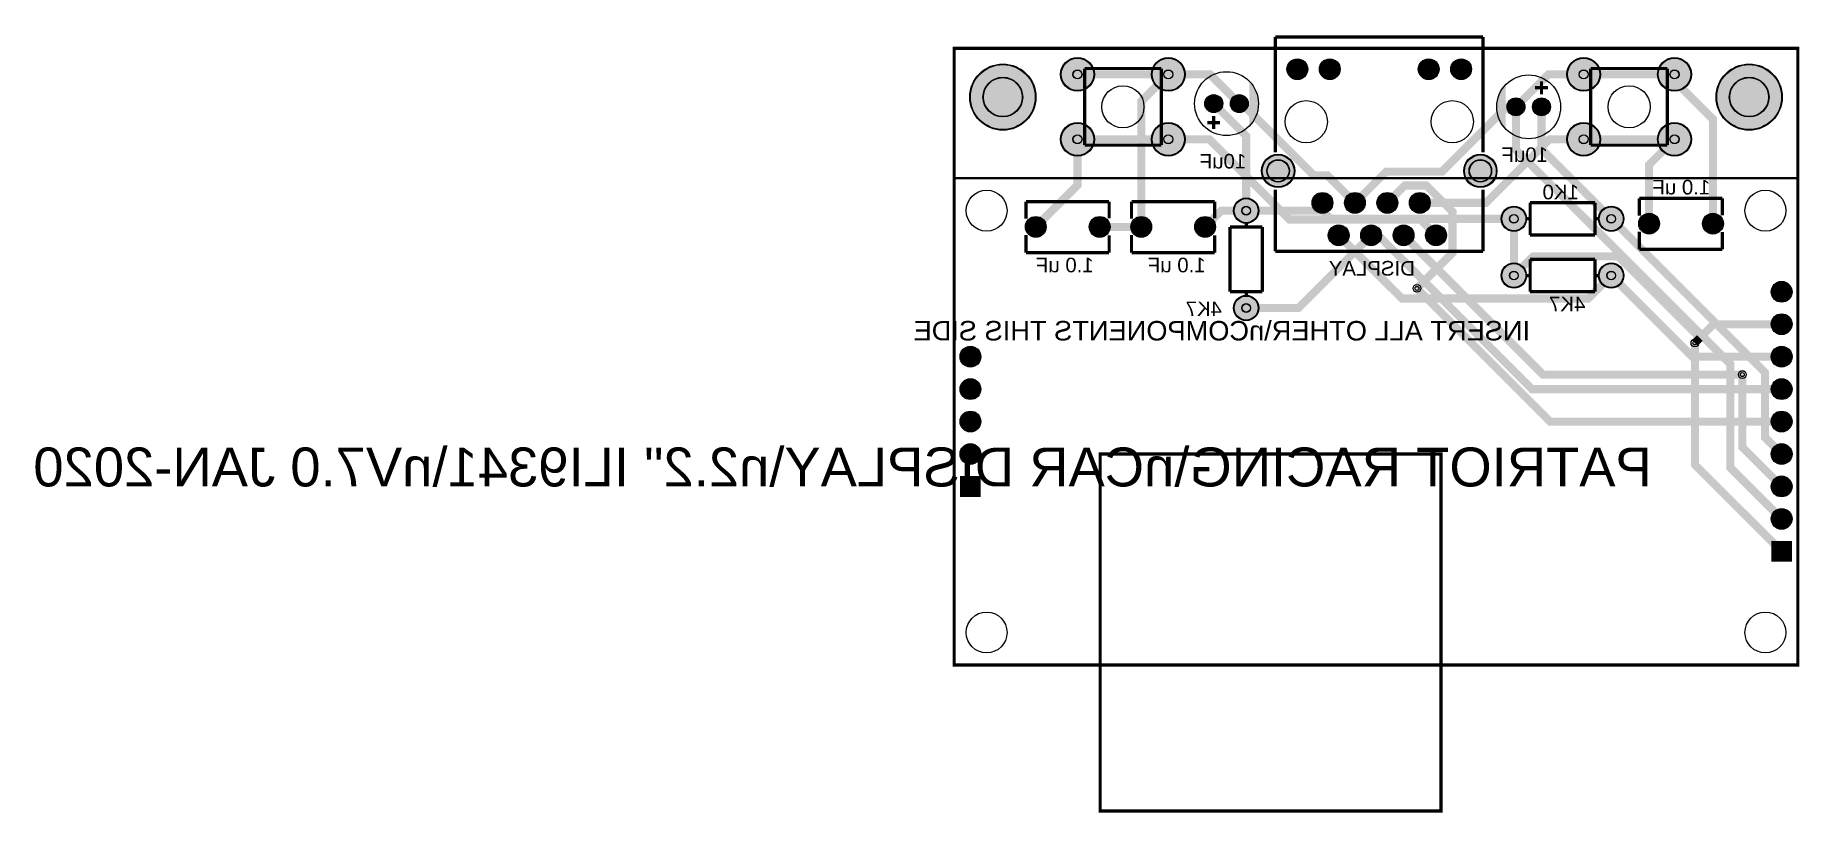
# Model space of a CAD drawing. Header units: inches. Extents: x -1.13 to 4.33, y 1.75 to 4.14.
import ezdxf

# ---------------------------------------------------------------- set-up
doc = ezdxf.new("R2010")
doc.units = ezdxf.units.IN
for name, color, linetype, true_color in [('BoardOutLine', 7, 'Continuous', 0xff00ff), ('BottomLayer', 7, 'Continuous', 0x0000ff), ('BottomSilkLayer', 7, 'Continuous', 0x66cc33), ('BottomSolderMaskLayer', 7, 'Continuous', 0xaa00ff), ('Document', 7, 'Continuous', 0xffffff), ('Hole', 7, 'Continuous', 0x222222), ('Multi-Layer', 7, 'Continuous', 0xc0c0c0), ('TopLayer', 7, 'Continuous', 0xff0000), ('TopSilkLayer', 7, 'Continuous', 0xffcc00), ('TopSolderMaskLayer', 7, 'Continuous', 0x800080)]:
    doc.layers.add(name, color=color, linetype=linetype, true_color=true_color)
doc.styles.get("Standard").update_dxf_attribs({"font": 'arial.ttf'})

msp = doc.modelspace()

# ---------------------------------------------------------------- hatches: boundary and pattern name
at = {"layer": 'BottomSilkLayer'}
for points in [[(2.61, 3.865), (2.6119, 3.8669), (2.6138, 3.8688), (2.6156, 3.8708), (2.6173, 3.8729), (2.619, 3.875), (2.6206, 3.8771), (2.6222, 3.8793), (2.6236, 3.8816), (2.6251, 3.8839), (2.6264, 3.8862), (2.6277, 3.8886), (2.6289, 3.891), (2.63, 3.8934), (2.6311, 3.8959), (2.6321, 3.8984), (2.633, 3.9009), (2.6338, 3.9035), (2.6346, 3.9061), (2.6352, 3.9087), (2.6358, 3.9113), (2.6363, 3.9139), (2.6368, 3.9166), (2.6372, 3.9193), (2.6374, 3.9219), (2.6376, 3.9246), (2.6378, 3.9273), (2.6378, 3.93), (2.6378, 3.9327), (2.6376, 3.9354), (2.6374, 3.9381), (2.6372, 3.9407), (2.6368, 3.9434), (2.6363, 3.9461), (2.6358, 3.9487), (2.6352, 3.9513), (2.6346, 3.9539), (2.6338, 3.9565), (2.633, 3.9591), (2.6321, 3.9616), (2.6311, 3.9641), (2.63, 3.9666), (2.6289, 3.969), (2.6277, 3.9714), (2.6264, 3.9738), (2.6251, 3.9761), (2.6236, 3.9784), (2.6222, 3.9807), (2.6206, 3.9829), (2.619, 3.985), (2.6173, 3.9871), (2.6156, 3.9892), (2.6138, 3.9912), (2.6119, 3.9931), (2.61, 3.995)], [(3.4, 3.985), (3.3981, 3.9831), (3.3962, 3.9812), (3.3944, 3.9792), (3.3927, 3.9771), (3.391, 3.975), (3.3894, 3.9729), (3.3878, 3.9707), (3.3864, 3.9684), (3.3849, 3.9661), (3.3836, 3.9638), (3.3823, 3.9614), (3.3811, 3.959), (3.38, 3.9566), (3.3789, 3.9541), (3.3779, 3.9516), (3.377, 3.9491), (3.3762, 3.9465), (3.3754, 3.9439), (3.3748, 3.9413), (3.3742, 3.9387), (3.3737, 3.9361), (3.3732, 3.9334), (3.3728, 3.9307), (3.3726, 3.9281), (3.3724, 3.9254), (3.3722, 3.9227), (3.3722, 3.92), (3.3722, 3.9173), (3.3724, 3.9146), (3.3726, 3.9119), (3.3728, 3.9093), (3.3732, 3.9066), (3.3737, 3.9039), (3.3742, 3.9013), (3.3748, 3.8987), (3.3754, 3.8961), (3.3762, 3.8935), (3.377, 3.8909), (3.3779, 3.8884), (3.3789, 3.8859), (3.38, 3.8834), (3.3811, 3.881), (3.3823, 3.8786), (3.3836, 3.8762), (3.3849, 3.8739), (3.3864, 3.8716), (3.3878, 3.8693), (3.3894, 3.8671), (3.391, 3.865), (3.3927, 3.8629), (3.3944, 3.8608), (3.3962, 3.8588), (3.3981, 3.8569), (3.4, 3.855)]]:
    msp.add_hatch(color=256, dxfattribs=at).paths.add_polyline_path(points)
at = {"layer": 'BottomSolderMaskLayer'}
for points in [[(1.748, 3.95, 1), (1.952, 3.95, 1)], [(2.028, 4.02, 1), (2.132, 4.02, 1)], [(2.308, 4.02, 1), (2.412, 4.02, 1)], [(2.7256, 4.0359, 1), (2.7896, 4.0359, 1)], [(2.8256, 4.0359, 1), (2.8896, 4.0359, 1)], [(3.1304, 4.0359, 1), (3.1944, 4.0359, 1)], [(3.2304, 4.0359, 1), (3.2944, 4.0359, 1)], [(3.588, 4.02, 1), (3.692, 4.02, 1)], [(3.868, 4.02, 1), (3.972, 4.02, 1)], [(4.048, 3.95, 1), (4.252, 3.95, 1)], [(2.4724, 3.93, 1), (2.5276, 3.93, 1)], [(2.5511, 3.93, 1), (2.6063, 3.93, 1)], [(3.4037, 3.92, 1), (3.4589, 3.92, 1)], [(3.4824, 3.92, 1), (3.5376, 3.92, 1)], [(2.028, 3.82, 1), (2.132, 3.82, 1)], [(2.308, 3.82, 1), (2.412, 3.82, 1)], [(3.588, 3.82, 1), (3.692, 3.82, 1)], [(3.868, 3.82, 1), (3.972, 3.82, 1)], [(2.6472, 3.7225, 1), (2.7496, 3.7225, 1)], [(3.2704, 3.7225, 1), (3.3728, 3.7225, 1)], [(2.561, 3.6, 1), (2.639, 3.6, 1)], [(2.803, 3.6241, 1), (2.867, 3.6241, 1)], [(2.903, 3.6241, 1), (2.967, 3.6241, 1)], [(3.003, 3.6241, 1), (3.067, 3.6241, 1)], [(3.103, 3.6241, 1), (3.167, 3.6241, 1)], [(3.386, 3.575, 1), (3.464, 3.575, 1)], [(3.686, 3.575, 1), (3.764, 3.575, 1)], [(1.9196, 3.55, 1), (1.9836, 3.55, 1)], [(2.1164, 3.55, 1), (2.1804, 3.55, 1)], [(2.2446, 3.55, 1), (2.3086, 3.55, 1)], [(2.4414, 3.55, 1), (2.5054, 3.55, 1)], [(2.853, 3.5241, 1), (2.917, 3.5241, 1)], [(2.953, 3.5241, 1), (3.017, 3.5241, 1)], [(3.053, 3.5241, 1), (3.117, 3.5241, 1)], [(3.153, 3.5241, 1), (3.217, 3.5241, 1)], [(3.8096, 3.56, 1), (3.8736, 3.56, 1)], [(4.0064, 3.56, 1), (4.0704, 3.56, 1)], [(3.386, 3.4, 1), (3.464, 3.4, 1)], [(3.686, 3.4, 1), (3.764, 3.4, 1)], [(2.561, 3.3, 1), (2.639, 3.3, 1)], [(4.218, 3.35, 1), (4.282, 3.35, 1)], [(4.218, 3.25, 1), (4.282, 3.25, 1)], [(1.718, 3.15, 1), (1.782, 3.15, 1)], [(4.218, 3.15, 1), (4.282, 3.15, 1)], [(1.718, 3.05, 1), (1.782, 3.05, 1)], [(4.218, 3.05, 1), (4.282, 3.05, 1)], [(1.718, 2.95, 1), (1.782, 2.95, 1)], [(4.218, 2.95, 1), (4.282, 2.95, 1)], [(1.718, 2.85, 1), (1.782, 2.85, 1)], [(4.218, 2.85, 1), (4.282, 2.85, 1)], [(1.782, 2.718), (1.718, 2.718), (1.718, 2.782), (1.782, 2.782)], [(4.218, 2.75, 1), (4.282, 2.75, 1)], [(4.218, 2.65, 1), (4.282, 2.65, 1)], [(4.282, 2.518), (4.218, 2.518), (4.218, 2.582), (4.282, 2.582)]]:
    msp.add_hatch(color=256, dxfattribs=at).paths.add_polyline_path(points)
at = {"layer": 'Multi-Layer'}
for points in [[(2.03, 4.02, 1), (2.13, 4.02, 1)], [(2.31, 4.02, 1), (2.41, 4.02, 1)], [(2.7276, 4.0359, 1), (2.7876, 4.0359, 1)], [(2.8276, 4.0359, 1), (2.8876, 4.0359, 1)], [(3.1324, 4.0359, 1), (3.1924, 4.0359, 1)], [(3.2324, 4.0359, 1), (3.2924, 4.0359, 1)], [(3.59, 4.02, 1), (3.69, 4.02, 1)], [(3.87, 4.02, 1), (3.97, 4.02, 1)], [(2.4744, 3.93, 1), (2.5256, 3.93, 1)], [(2.5531, 3.93, 1), (2.6043, 3.93, 1)], [(3.4057, 3.92, 1), (3.4569, 3.92, 1)], [(3.4844, 3.92, 1), (3.5356, 3.92, 1)], [(2.03, 3.82, 1), (2.13, 3.82, 1)], [(2.31, 3.82, 1), (2.41, 3.82, 1)], [(3.59, 3.82, 1), (3.69, 3.82, 1)], [(3.87, 3.82, 1), (3.97, 3.82, 1)], [(2.6492, 3.7225, 1), (2.7476, 3.7225, 1)], [(3.2724, 3.7225, 1), (3.3708, 3.7225, 1)], [(2.563, 3.6, 1), (2.637, 3.6, 1)], [(2.805, 3.6241, 1), (2.865, 3.6241, 1)], [(2.905, 3.6241, 1), (2.965, 3.6241, 1)], [(3.005, 3.6241, 1), (3.065, 3.6241, 1)], [(3.105, 3.6241, 1), (3.165, 3.6241, 1)], [(3.388, 3.575, 1), (3.462, 3.575, 1)], [(3.688, 3.575, 1), (3.762, 3.575, 1)], [(1.9216, 3.55, 1), (1.9816, 3.55, 1)], [(2.1184, 3.55, 1), (2.1784, 3.55, 1)], [(2.2466, 3.55, 1), (2.3066, 3.55, 1)], [(2.4434, 3.55, 1), (2.5034, 3.55, 1)], [(2.855, 3.5241, 1), (2.915, 3.5241, 1)], [(2.955, 3.5241, 1), (3.015, 3.5241, 1)], [(3.055, 3.5241, 1), (3.115, 3.5241, 1)], [(3.155, 3.5241, 1), (3.215, 3.5241, 1)], [(3.8116, 3.56, 1), (3.8716, 3.56, 1)], [(4.0084, 3.56, 1), (4.0684, 3.56, 1)], [(3.388, 3.4, 1), (3.462, 3.4, 1)], [(3.688, 3.4, 1), (3.762, 3.4, 1)], [(2.563, 3.3, 1), (2.637, 3.3, 1)], [(4.22, 3.35, 1), (4.28, 3.35, 1)], [(4.22, 3.25, 1), (4.28, 3.25, 1)], [(1.72, 3.15, 1), (1.78, 3.15, 1)], [(4.22, 3.15, 1), (4.28, 3.15, 1)], [(1.72, 3.05, 1), (1.78, 3.05, 1)], [(4.22, 3.05, 1), (4.28, 3.05, 1)], [(1.72, 2.95, 1), (1.78, 2.95, 1)], [(4.22, 2.95, 1), (4.28, 2.95, 1)], [(1.72, 2.85, 1), (1.78, 2.85, 1)], [(4.22, 2.85, 1), (4.28, 2.85, 1)], [(1.78, 2.72), (1.72, 2.72), (1.72, 2.78), (1.78, 2.78)], [(4.22, 2.75, 1), (4.28, 2.75, 1)], [(4.22, 2.65, 1), (4.28, 2.65, 1)], [(4.28, 2.52), (4.22, 2.52), (4.22, 2.58), (4.28, 2.58)]]:
    msp.add_hatch(color=256, dxfattribs=at).paths.add_polyline_path(points)
at = {"layer": 'TopSolderMaskLayer'}
for points in [[(1.748, 3.95, 1), (1.952, 3.95, 1)], [(2.028, 4.02, 1), (2.132, 4.02, 1)], [(2.308, 4.02, 1), (2.412, 4.02, 1)], [(2.7256, 4.0359, 1), (2.7896, 4.0359, 1)], [(2.8256, 4.0359, 1), (2.8896, 4.0359, 1)], [(3.1304, 4.0359, 1), (3.1944, 4.0359, 1)], [(3.2304, 4.0359, 1), (3.2944, 4.0359, 1)], [(3.588, 4.02, 1), (3.692, 4.02, 1)], [(3.868, 4.02, 1), (3.972, 4.02, 1)], [(4.048, 3.95, 1), (4.252, 3.95, 1)], [(2.4724, 3.93, 1), (2.5276, 3.93, 1)], [(2.5511, 3.93, 1), (2.6063, 3.93, 1)], [(3.4037, 3.92, 1), (3.4589, 3.92, 1)], [(3.4824, 3.92, 1), (3.5376, 3.92, 1)], [(2.028, 3.82, 1), (2.132, 3.82, 1)], [(2.308, 3.82, 1), (2.412, 3.82, 1)], [(3.588, 3.82, 1), (3.692, 3.82, 1)], [(3.868, 3.82, 1), (3.972, 3.82, 1)], [(2.6472, 3.7225, 1), (2.7496, 3.7225, 1)], [(3.2704, 3.7225, 1), (3.3728, 3.7225, 1)], [(2.561, 3.6, 1), (2.639, 3.6, 1)], [(2.803, 3.6241, 1), (2.867, 3.6241, 1)], [(2.903, 3.6241, 1), (2.967, 3.6241, 1)], [(3.003, 3.6241, 1), (3.067, 3.6241, 1)], [(3.103, 3.6241, 1), (3.167, 3.6241, 1)], [(3.386, 3.575, 1), (3.464, 3.575, 1)], [(3.686, 3.575, 1), (3.764, 3.575, 1)], [(1.9196, 3.55, 1), (1.9836, 3.55, 1)], [(2.1164, 3.55, 1), (2.1804, 3.55, 1)], [(2.2446, 3.55, 1), (2.3086, 3.55, 1)], [(2.4414, 3.55, 1), (2.5054, 3.55, 1)], [(2.853, 3.5241, 1), (2.917, 3.5241, 1)], [(2.953, 3.5241, 1), (3.017, 3.5241, 1)], [(3.053, 3.5241, 1), (3.117, 3.5241, 1)], [(3.153, 3.5241, 1), (3.217, 3.5241, 1)], [(3.8096, 3.56, 1), (3.8736, 3.56, 1)], [(4.0064, 3.56, 1), (4.0704, 3.56, 1)], [(3.386, 3.4, 1), (3.464, 3.4, 1)], [(3.686, 3.4, 1), (3.764, 3.4, 1)], [(2.561, 3.3, 1), (2.639, 3.3, 1)], [(4.218, 3.35, 1), (4.282, 3.35, 1)], [(4.218, 3.25, 1), (4.282, 3.25, 1)], [(1.718, 3.15, 1), (1.782, 3.15, 1)], [(4.218, 3.15, 1), (4.282, 3.15, 1)], [(1.718, 3.05, 1), (1.782, 3.05, 1)], [(4.218, 3.05, 1), (4.282, 3.05, 1)], [(1.718, 2.95, 1), (1.782, 2.95, 1)], [(4.218, 2.95, 1), (4.282, 2.95, 1)], [(1.718, 2.85, 1), (1.782, 2.85, 1)], [(4.218, 2.85, 1), (4.282, 2.85, 1)], [(1.782, 2.718), (1.718, 2.718), (1.718, 2.782), (1.782, 2.782)], [(4.218, 2.75, 1), (4.282, 2.75, 1)], [(4.218, 2.65, 1), (4.282, 2.65, 1)], [(4.282, 2.518), (4.218, 2.518), (4.218, 2.582), (4.282, 2.582)]]:
    msp.add_hatch(color=256, dxfattribs=at).paths.add_polyline_path(points)

# ---------------------------------------------------------------- linework, layer by layer
at = {"layer": 'BoardOutLine', "const_width": 0.01}
msp.add_lwpolyline([(1.7, 4.1), (4.3, 4.1), (4.3, 2.2), (3.01, 2.2), (1.7, 2.2), (1.7, 4.1), (1.7, 4.1)], close=True, dxfattribs=at)
at = {"layer": 'BottomLayer', "const_width": 0.025}
for points in [[(2.2766, 3.55), (2.2766, 3.9366), (2.36, 4.02)], [(2.36, 4.02), (2.4887, 4.02), (2.5787, 3.93)], [(4.0384, 3.56), (4.0384, 3.8816), (3.92, 4), (3.92, 4.02)], [(2.5787, 3.93), (2.5868, 3.93), (2.808, 3.7089), (2.8502, 3.7089), (2.935, 3.6241)], [(3.4313, 3.92), (3.4032, 3.92), (3.2033, 3.7202), (3.0311, 3.7202), (2.935, 3.6241)], [(3.4313, 3.92), (3.4313, 3.7879), (4.0922, 3.127), (4.0922, 2.8078), (4.25, 2.65)], [(3.51, 3.92), (3.51, 3.79), (3.725, 3.575)], [(2.36, 3.82), (2.4862, 3.82), (2.7335, 3.5727), (3.1364, 3.5727), (3.185, 3.5241)], [(3.92, 3.82), (3.8416, 3.7416), (3.8416, 3.56)], [(3.035, 3.6241), (3.0884, 3.6775), (3.1551, 3.6775), (3.2359, 3.5967), (3.2359, 3.4701), (3.1263, 3.3604)], [(3.425, 3.575), (3.425, 3.4)], [(3.725, 3.575), (4.1986, 3.1014), (4.1986, 2.9014), (4.25, 2.85)], [(3.725, 3.4), (3.6543, 3.3293), (3.0798, 3.3293), (2.885, 3.5241)], [(3.9828, 3.1924), (3.9828, 2.8172), (4.25, 2.55)], [(4.1288, 3.0948), (4.1288, 2.8712), (4.25, 2.75)]]:
    msp.add_lwpolyline(points, dxfattribs=at)
at = {"layer": 'BottomSilkLayer', "const_width": 0.01}
for points in [[(2.69, 4.135), (3.33, 4.135)], [(2.69, 3.78), (2.69, 4.135)], [(3.33, 4.135), (3.33, 3.78)], [(3.51, 3.9987), (3.51, 3.9587)], [(3.5303, 3.9791), (3.4903, 3.9791)], [(2.5, 3.8513), (2.5, 3.8913)], [(2.4797, 3.8709), (2.5197, 3.8709)], [(2.69, 3.475), (2.69, 3.665)], [(3.33, 3.665), (3.33, 3.475)], [(2.1776, 3.6279), (1.9216, 3.6279)], [(1.9216, 3.6279), (1.9216, 3.5751)], [(2.1776, 3.6279), (2.1776, 3.576)], [(2.5026, 3.6279), (2.2466, 3.6279)], [(2.2466, 3.6279), (2.2466, 3.5751)], [(2.5026, 3.6279), (2.5026, 3.576)], [(3.675, 3.625), (3.475, 3.625)], [(3.475, 3.625), (3.475, 3.575)], [(3.675, 3.575), (3.675, 3.625)], [(4.0676, 3.6379), (3.8117, 3.6379)], [(3.8117, 3.6379), (3.8117, 3.5851)], [(4.0676, 3.6379), (4.0676, 3.586)], [(2.55, 3.55), (2.55, 3.35)], [(2.6, 3.55), (2.55, 3.55)], [(2.6, 3.55), (2.6, 3.56)], [(2.65, 3.55), (2.6, 3.55)], [(2.65, 3.35), (2.65, 3.55)], [(3.475, 3.575), (3.465, 3.575)], [(3.475, 3.575), (3.475, 3.525)], [(3.675, 3.525), (3.675, 3.575)], [(3.675, 3.575), (3.685, 3.575)], [(1.9216, 3.5249), (1.9216, 3.4705)], [(2.1776, 3.524), (2.1776, 3.4705)], [(2.2466, 3.5249), (2.2466, 3.4705)], [(2.5026, 3.524), (2.5026, 3.4705)], [(3.475, 3.525), (3.675, 3.525)], [(3.8117, 3.5349), (3.8117, 3.4805)], [(4.0676, 3.534), (4.0676, 3.4805)], [(1.9216, 3.4705), (2.1776, 3.4705)], [(2.2466, 3.4705), (2.5026, 3.4705)], [(3.33, 3.475), (2.69, 3.475)], [(3.675, 3.45), (3.475, 3.45)], [(3.475, 3.45), (3.475, 3.4)], [(3.675, 3.4), (3.675, 3.45)], [(3.8117, 3.4805), (4.0676, 3.4805)], [(3.475, 3.4), (3.465, 3.4)], [(3.475, 3.4), (3.475, 3.35)], [(3.675, 3.35), (3.675, 3.4)], [(3.675, 3.4), (3.685, 3.4)], [(2.55, 3.35), (2.6, 3.35)], [(2.6, 3.35), (2.65, 3.35)], [(2.6, 3.35), (2.6, 3.34)], [(3.475, 3.35), (3.675, 3.35)]]:
    msp.add_lwpolyline(points, dxfattribs=at)
at = {"layer": 'BottomSilkLayer'}
for centre in [(2.5394, 3.93), (3.4706, 3.92)]:
    msp.add_circle(centre, 0.0984, dxfattribs=at)
at = {"layer": 'BottomSolderMaskLayer'}
for centre, radius in [((1.85, 3.95), 0.102), ((2.08, 4.02), 0.052), ((2.36, 4.02), 0.052), ((2.7576, 4.0359), 0.032), ((2.7576, 4.0359), 0.0192), ((2.8576, 4.0359), 0.032), ((2.8576, 4.0359), 0.0192), ((3.1624, 4.0359), 0.032), ((3.1624, 4.0359), 0.0192), ((3.2624, 4.0359), 0.032), ((3.2624, 4.0359), 0.0192), ((3.64, 4.02), 0.052), ((3.92, 4.02), 0.052), ((4.15, 3.95), 0.102), ((1.85, 3.95), 0.0612), ((2.08, 4.02), 0.014), ((2.36, 4.02), 0.014), ((3.64, 4.02), 0.014), ((3.92, 4.02), 0.014), ((4.15, 3.95), 0.0612), ((2.5, 3.93), 0.0276), ((2.5, 3.93), 0.017), ((2.5787, 3.93), 0.0276), ((2.5787, 3.93), 0.017), ((3.4313, 3.92), 0.0276), ((3.4313, 3.92), 0.017), ((3.51, 3.92), 0.0276), ((3.51, 3.92), 0.017), ((2.08, 3.82), 0.052), ((2.08, 3.82), 0.014), ((2.36, 3.82), 0.052), ((2.36, 3.82), 0.014), ((3.64, 3.82), 0.052), ((3.64, 3.82), 0.014), ((3.92, 3.82), 0.052), ((3.92, 3.82), 0.014), ((2.6984, 3.7225), 0.0512), ((3.3216, 3.7225), 0.0512), ((2.6984, 3.7225), 0.0348), ((3.3216, 3.7225), 0.0348), ((2.6, 3.6), 0.039), ((2.6, 3.6), 0.0135), ((2.835, 3.6241), 0.032), ((2.835, 3.6241), 0.0192), ((2.935, 3.6241), 0.032), ((2.935, 3.6241), 0.0192), ((3.035, 3.6241), 0.032), ((3.035, 3.6241), 0.0192), ((3.135, 3.6241), 0.032), ((3.135, 3.6241), 0.0192), ((3.425, 3.575), 0.039), ((3.725, 3.575), 0.039), ((1.9516, 3.55), 0.032), ((1.9516, 3.55), 0.0192), ((2.1484, 3.55), 0.032), ((2.1484, 3.55), 0.0192), ((2.2766, 3.55), 0.032), ((2.2766, 3.55), 0.0192), ((2.4734, 3.55), 0.032), ((2.4734, 3.55), 0.0192), ((2.885, 3.5241), 0.032), ((2.985, 3.5241), 0.032), ((3.085, 3.5241), 0.032), ((3.185, 3.5241), 0.032), ((3.425, 3.575), 0.0135), ((3.725, 3.575), 0.0135), ((3.8416, 3.56), 0.032), ((3.8416, 3.56), 0.0192), ((4.0384, 3.56), 0.032), ((4.0384, 3.56), 0.0192), ((2.885, 3.5241), 0.0192), ((2.985, 3.5241), 0.0192), ((3.085, 3.5241), 0.0192), ((3.185, 3.5241), 0.0192), ((3.425, 3.4), 0.039), ((3.425, 3.4), 0.0135), ((3.725, 3.4), 0.039), ((3.725, 3.4), 0.0135), ((2.6, 3.3), 0.039), ((4.25, 3.35), 0.032), ((4.25, 3.35), 0.0192), ((2.6, 3.3), 0.0135), ((4.25, 3.25), 0.032), ((4.25, 3.25), 0.0192), ((1.75, 3.15), 0.032), ((4.25, 3.15), 0.032), ((1.75, 3.15), 0.0192), ((4.25, 3.15), 0.0192), ((1.75, 3.05), 0.032), ((1.75, 3.05), 0.0192), ((4.25, 3.05), 0.032), ((4.25, 3.05), 0.0192), ((1.75, 2.95), 0.032), ((1.75, 2.95), 0.0192), ((4.25, 2.95), 0.032), ((4.25, 2.95), 0.0192), ((1.75, 2.85), 0.032), ((1.75, 2.85), 0.0192), ((4.25, 2.85), 0.032), ((4.25, 2.85), 0.0192), ((1.75, 2.75), 0.0192), ((4.25, 2.75), 0.032), ((4.25, 2.75), 0.0192), ((4.25, 2.65), 0.032), ((4.25, 2.65), 0.0192), ((4.25, 2.55), 0.0192)]:
    msp.add_circle(centre, radius, dxfattribs=at)
at = {"layer": 'Document', "const_width": 0.01}
msp.add_lwpolyline([(2.15, 2.85), (3.2, 2.85), (3.2, 1.75), (2.15, 1.75), (2.15, 2.85)], close=True, dxfattribs=at)
at = {"layer": 'Hole'}
for centre in [(3.1263, 3.3604), (3.9828, 3.1924), (4.1288, 3.0948)]:
    msp.add_circle(centre, 0.006, dxfattribs=at)
at = {"layer": 'Multi-Layer'}
for centre, radius in [((1.85, 3.95), 0.1), ((2.08, 4.02), 0.05), ((2.36, 4.02), 0.05), ((2.7576, 4.0359), 0.03), ((2.7576, 4.0359), 0.018), ((2.8576, 4.0359), 0.03), ((2.8576, 4.0359), 0.018), ((3.1624, 4.0359), 0.03), ((3.1624, 4.0359), 0.018), ((3.2624, 4.0359), 0.03), ((3.2624, 4.0359), 0.018), ((3.64, 4.02), 0.05), ((3.92, 4.02), 0.05), ((4.15, 3.95), 0.1), ((1.85, 3.95), 0.06), ((2.08, 4.02), 0.0135), ((2.36, 4.02), 0.0135), ((3.64, 4.02), 0.0135), ((3.92, 4.02), 0.0135), ((4.15, 3.95), 0.06), ((2.5, 3.93), 0.0256), ((2.5, 3.93), 0.0157), ((2.5787, 3.93), 0.0256), ((2.5787, 3.93), 0.0157), ((2.785, 3.8741), 0.065), ((3.235, 3.8741), 0.065), ((3.4313, 3.92), 0.0256), ((3.4313, 3.92), 0.0157), ((3.51, 3.92), 0.0256), ((3.51, 3.92), 0.0157), ((2.08, 3.82), 0.05), ((2.08, 3.82), 0.0135), ((2.36, 3.82), 0.05), ((2.36, 3.82), 0.0135), ((3.64, 3.82), 0.05), ((3.64, 3.82), 0.0135), ((3.92, 3.82), 0.05), ((3.92, 3.82), 0.0135), ((2.6984, 3.7225), 0.0492), ((3.3216, 3.7225), 0.0492), ((2.6984, 3.7225), 0.0335), ((3.3216, 3.7225), 0.0335), ((1.8, 3.6), 0.063), ((4.2, 3.6), 0.063), ((2.6, 3.6), 0.037), ((2.6, 3.6), 0.0128), ((2.835, 3.6241), 0.03), ((2.835, 3.6241), 0.018), ((2.935, 3.6241), 0.03), ((2.935, 3.6241), 0.018), ((3.035, 3.6241), 0.03), ((3.035, 3.6241), 0.018), ((3.135, 3.6241), 0.03), ((3.135, 3.6241), 0.018), ((3.425, 3.575), 0.037), ((3.725, 3.575), 0.037), ((1.9516, 3.55), 0.03), ((1.9516, 3.55), 0.018), ((2.1484, 3.55), 0.03), ((2.1484, 3.55), 0.018), ((2.2766, 3.55), 0.03), ((2.2766, 3.55), 0.018), ((2.4734, 3.55), 0.03), ((2.4734, 3.55), 0.018), ((2.885, 3.5241), 0.03), ((2.985, 3.5241), 0.03), ((3.085, 3.5241), 0.03), ((3.185, 3.5241), 0.03), ((3.425, 3.575), 0.0128), ((3.725, 3.575), 0.0128), ((3.8416, 3.56), 0.03), ((3.8416, 3.56), 0.018), ((4.0384, 3.56), 0.03), ((4.0384, 3.56), 0.018), ((2.885, 3.5241), 0.018), ((2.985, 3.5241), 0.018), ((3.085, 3.5241), 0.018), ((3.185, 3.5241), 0.018), ((3.425, 3.4), 0.037), ((3.425, 3.4), 0.0128), ((3.725, 3.4), 0.037), ((3.725, 3.4), 0.0128), ((2.6, 3.3), 0.037), ((3.1263, 3.3604), 0.012), ((4.25, 3.35), 0.03), ((4.25, 3.35), 0.018), ((2.6, 3.3), 0.0128), ((4.25, 3.25), 0.03), ((4.25, 3.25), 0.018), ((1.75, 3.15), 0.03), ((3.9828, 3.1924), 0.012), ((4.25, 3.15), 0.03), ((1.75, 3.15), 0.018), ((4.25, 3.15), 0.018), ((1.75, 3.05), 0.03), ((1.75, 3.05), 0.018), ((4.1288, 3.0948), 0.012), ((4.25, 3.05), 0.03), ((4.25, 3.05), 0.018), ((1.75, 2.95), 0.03), ((1.75, 2.95), 0.018), ((4.25, 2.95), 0.03), ((4.25, 2.95), 0.018), ((1.75, 2.85), 0.03), ((1.75, 2.85), 0.018), ((4.25, 2.85), 0.03), ((4.25, 2.85), 0.018), ((1.75, 2.75), 0.018), ((4.25, 2.75), 0.03), ((4.25, 2.75), 0.018), ((4.25, 2.65), 0.03), ((4.25, 2.65), 0.018), ((4.25, 2.55), 0.018), ((1.8, 2.3), 0.063), ((4.2, 2.3), 0.063)]:
    msp.add_circle(centre, radius, dxfattribs=at)
at = {"layer": 'TopLayer', "const_width": 0.025}
for points in [[(2.36, 4.02), (2.08, 4.02)], [(3.64, 4.02), (3.5313, 4.02), (3.4313, 3.92)], [(3.92, 4.02), (3.64, 4.02)], [(2.5, 3.93), (2.6, 3.83), (2.6, 3.6)], [(2.08, 3.82), (2.08, 3.6784), (1.9516, 3.55)], [(2.36, 3.82), (2.08, 3.82)], [(3.64, 3.82), (3.5347, 3.82), (3.3388, 3.6241), (3.135, 3.6241)], [(3.92, 3.82), (3.64, 3.82)], [(2.4734, 3.55), (2.5234, 3.6), (2.6, 3.6)], [(2.6, 3.6), (2.835, 3.6)], [(2.835, 3.6), (2.835, 3.6241)], [(3.425, 3.575), (2.86, 3.575), (2.835, 3.6)], [(2.1484, 3.55), (2.2766, 3.55)], [(2.6, 3.3), (2.7609, 3.3), (2.985, 3.5241)], [(2.985, 3.5241), (3.0066, 3.5241), (3.4807, 3.05), (4.25, 3.05)], [(3.085, 3.5241), (3.5143, 3.0948), (4.1288, 3.0948)], [(3.425, 3.4), (3.4841, 3.4591), (3.7465, 3.4591), (3.998, 3.2076)], [(3.725, 3.4), (3.975, 3.15), (4.25, 3.15)], [(3.1263, 3.3604), (3.5367, 2.95), (4.25, 2.95)], [(4.25, 3.25), (4.0404, 3.25), (3.998, 3.2076)], [(3.998, 3.2076), (3.9828, 3.1924)]]:
    msp.add_lwpolyline(points, dxfattribs=at)
at = {"layer": 'TopSilkLayer'}
for points, const_width in [([(2.1019, 4.0381), (2.3381, 4.0381)], 0.01), ([(2.1019, 3.8019), (2.1019, 4.0381)], 0.01), ([(2.3381, 3.8019), (2.3381, 4.0381)], 0.01), ([(3.6619, 4.0381), (3.8981, 4.0381)], 0.01), ([(3.6619, 3.8019), (3.6619, 4.0381)], 0.01), ([(3.8981, 3.8019), (3.8981, 4.0381)], 0.01), ([(2.1019, 3.8019), (2.3381, 3.8019)], 0.01), ([(3.6619, 3.8019), (3.8981, 3.8019)], 0.01), ([(1.7, 2.2), (1.7, 3.7)], 0.00787), ([(1.7, 3.7), (4.3, 3.7)], 0.00787), ([(4.3, 2.2), (4.3, 3.7)], 0.00787), ([(1.7, 2.2), (4.3, 2.2)], 0.00787)]:
    msp.add_lwpolyline(points, dxfattribs=dict(at, const_width=const_width))
for centre in [(2.22, 3.92), (3.78, 3.92)]:
    msp.add_circle(centre, 0.065, dxfattribs=at)
at = {"layer": 'TopSolderMaskLayer'}
for centre, radius in [((1.85, 3.95), 0.102), ((2.08, 4.02), 0.052), ((2.36, 4.02), 0.052), ((2.7576, 4.0359), 0.032), ((2.7576, 4.0359), 0.0192), ((2.8576, 4.0359), 0.032), ((2.8576, 4.0359), 0.0192), ((3.1624, 4.0359), 0.032), ((3.1624, 4.0359), 0.0192), ((3.2624, 4.0359), 0.032), ((3.2624, 4.0359), 0.0192), ((3.64, 4.02), 0.052), ((3.92, 4.02), 0.052), ((4.15, 3.95), 0.102), ((1.85, 3.95), 0.0612), ((2.08, 4.02), 0.014), ((2.36, 4.02), 0.014), ((3.64, 4.02), 0.014), ((3.92, 4.02), 0.014), ((4.15, 3.95), 0.0612), ((2.5, 3.93), 0.0276), ((2.5, 3.93), 0.017), ((2.5787, 3.93), 0.0276), ((2.5787, 3.93), 0.017), ((3.4313, 3.92), 0.0276), ((3.4313, 3.92), 0.017), ((3.51, 3.92), 0.0276), ((3.51, 3.92), 0.017), ((2.08, 3.82), 0.052), ((2.08, 3.82), 0.014), ((2.36, 3.82), 0.052), ((2.36, 3.82), 0.014), ((3.64, 3.82), 0.052), ((3.64, 3.82), 0.014), ((3.92, 3.82), 0.052), ((3.92, 3.82), 0.014), ((2.6984, 3.7225), 0.0512), ((3.3216, 3.7225), 0.0512), ((2.6984, 3.7225), 0.0348), ((3.3216, 3.7225), 0.0348), ((2.6, 3.6), 0.039), ((2.6, 3.6), 0.0135), ((2.835, 3.6241), 0.032), ((2.835, 3.6241), 0.0192), ((2.935, 3.6241), 0.032), ((2.935, 3.6241), 0.0192), ((3.035, 3.6241), 0.032), ((3.035, 3.6241), 0.0192), ((3.135, 3.6241), 0.032), ((3.135, 3.6241), 0.0192), ((3.425, 3.575), 0.039), ((3.725, 3.575), 0.039), ((1.9516, 3.55), 0.032), ((1.9516, 3.55), 0.0192), ((2.1484, 3.55), 0.032), ((2.1484, 3.55), 0.0192), ((2.2766, 3.55), 0.032), ((2.2766, 3.55), 0.0192), ((2.4734, 3.55), 0.032), ((2.4734, 3.55), 0.0192), ((2.885, 3.5241), 0.032), ((2.985, 3.5241), 0.032), ((3.085, 3.5241), 0.032), ((3.185, 3.5241), 0.032), ((3.425, 3.575), 0.0135), ((3.725, 3.575), 0.0135), ((3.8416, 3.56), 0.032), ((3.8416, 3.56), 0.0192), ((4.0384, 3.56), 0.032), ((4.0384, 3.56), 0.0192), ((2.885, 3.5241), 0.0192), ((2.985, 3.5241), 0.0192), ((3.085, 3.5241), 0.0192), ((3.185, 3.5241), 0.0192), ((3.425, 3.4), 0.039), ((3.425, 3.4), 0.0135), ((3.725, 3.4), 0.039), ((3.725, 3.4), 0.0135), ((2.6, 3.3), 0.039), ((4.25, 3.35), 0.032), ((4.25, 3.35), 0.0192), ((2.6, 3.3), 0.0135), ((4.25, 3.25), 0.032), ((4.25, 3.25), 0.0192), ((1.75, 3.15), 0.032), ((4.25, 3.15), 0.032), ((1.75, 3.15), 0.0192), ((4.25, 3.15), 0.0192), ((1.75, 3.05), 0.032), ((1.75, 3.05), 0.0192), ((4.25, 3.05), 0.032), ((4.25, 3.05), 0.0192), ((1.75, 2.95), 0.032), ((1.75, 2.95), 0.0192), ((4.25, 2.95), 0.032), ((4.25, 2.95), 0.0192), ((1.75, 2.85), 0.032), ((1.75, 2.85), 0.0192), ((4.25, 2.85), 0.032), ((4.25, 2.85), 0.0192), ((1.75, 2.75), 0.0192), ((4.25, 2.75), 0.032), ((4.25, 2.75), 0.0192), ((4.25, 2.65), 0.032), ((4.25, 2.65), 0.0192), ((4.25, 2.55), 0.0192)]:
    msp.add_circle(centre, radius, dxfattribs=at)

# ---------------------------------------------------------------- texts
at = {"layer": 'BottomSilkLayer', "text_generation_flag": 2}
for s, height, p in [('10uF', 0.045, (2.6, 3.73)), ('10uF', 0.045, (3.53, 3.75)), ('1K0', 0.045, (3.625, 3.635)), ('1.0 uF', 0.045, (4.03, 3.65)), ('1.0 uF', 0.045, (2.13, 3.41)), ('1.0 uF', 0.045, (2.475, 3.41)), ('DISPLAY', 0.045, (3.12, 3.4)), ('4K7', 0.045, (3.645, 3.29)), ('4K7', 0.045, (2.525, 3.275)), ('INSERT ALL OTHER\\nCOMPONENTS THIS SIDE', 0.06, (3.475, 3.2)), ('PATRIOT RACING\\nCAR DISPLAY\\n2.2" ILI9341\\nV7.0 JAN-2020', 0.12, (3.85, 2.75))]:
    msp.add_text(s, height=height, dxfattribs=at).set_placement(p)

doc.saveas('drawing.dxf')
